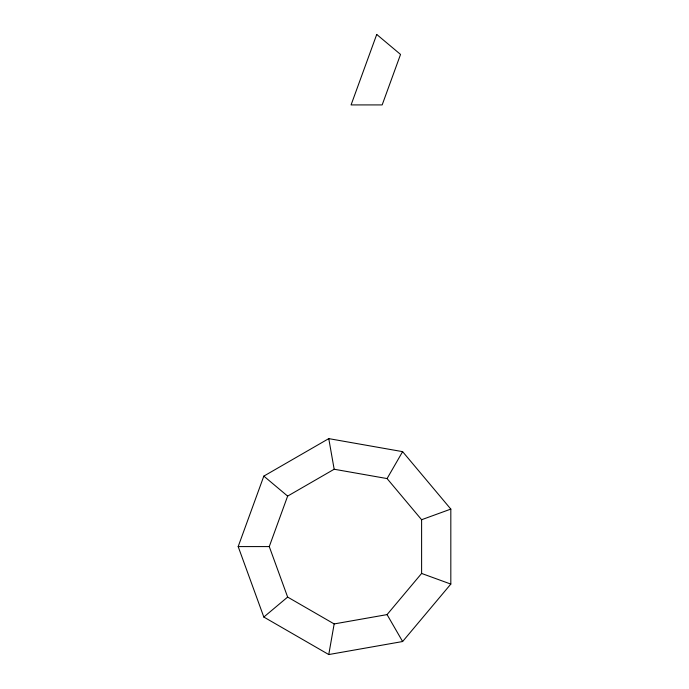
<?xml version="1.0" encoding="UTF-8"?>
<svg xmlns="http://www.w3.org/2000/svg" width="689" height="689" viewBox="0 0 689 689"><rect width="100%" height="100%" fill="white"/><g stroke="black" fill="none" stroke-linecap="round" stroke-linejoin="round"><path stroke-width="1.03" d="M328.765 654.55L402.617 641.528L450.821 584.083L450.821 509.093L402.617 451.648L328.765 438.626L263.827 476.116L238.179 546.584L263.827 617.051L328.765 654.55L334.165 623.933L387.072 614.605L421.608 573.446L421.608 519.721L387.072 478.571L334.165 469.243L287.64 496.106L269.27 546.584L287.64 597.07L334.165 623.933M387.072 478.571L402.617 451.648M263.827 617.051L287.64 597.07M421.608 519.721L450.821 509.093M238.179 546.584L269.27 546.584M421.608 573.446L450.821 584.083M263.827 476.116L287.64 496.106M387.072 614.605L402.617 641.528M328.765 438.626L334.165 469.243M376.728 34.45L351.08 104.917L382.171 104.917L400.542 54.431L376.728 34.45"/></g></svg>
